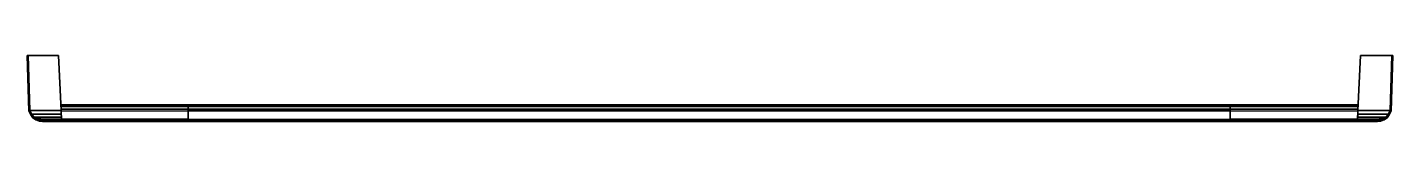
# Model space of a CAD drawing. Extents: x -278 to 278, y -27 to 0.
import ezdxf

# ---------------------------------------------------------------- set-up
doc = ezdxf.new("R2010")
doc.units = 0
doc.layers.add('METAL', color=244, linetype='CONTINUOUS')

msp = doc.modelspace()

# ---------------------------------------------------------------- meshes
at = {"layer": 'METAL'}
mesh = msp.add_polyface(dxfattribs=at)
corners = [(278.16, 0, -0.26), (278.16, 0, -0.26), (278.09, 0, 1.3), (278.09, 0, 1.3), (278.09, 0, -1.82), (278.09, 0, -1.82), (278, 0, 2.86), (278, 0, 2.86), (278, 0, -3.38), (278, 0, -3.38), (277.91, 0, 4.43), (277.91, 0, 4.43), (277.91, 0, -4.95), (277.91, 0, -4.95), (277.84, 0, 5.13), (277.84, 0, 5.13), (277.84, 0, -5.65), (277.84, 0, -5.65), (277.75, 0, 5.98), (277.75, 0, 5.98), (277.75, 0, 5.98), (277.75, 0, -6.5), (277.75, 0, -6.5), (277.75, 0, -6.5), (277.49, -22.77, -0.26), (277.49, -22.77, -0.26), (277.49, -22.77, -0.26), (277.42, -22.73, 1.3), (277.42, -22.73, 1.3), (277.42, -22.73, 1.3), (277.42, -22.73, -1.82), (277.42, -22.73, -1.82), (277.42, -22.73, -1.82), (277.33, -22.7, 2.86), (277.33, -22.7, 2.86), (277.33, -22.7, 2.86), (277.33, -22.7, -3.38), (277.33, -22.7, -3.38), (277.33, -22.7, -3.38), (277.24, -22.6, 4.43), (277.24, -22.6, 4.43), (277.24, -22.6, 4.43), (277.24, -22.6, -4.95), (277.24, -22.6, -4.95), (277.24, -22.6, -4.95), (277.17, -22.53, 5.13), (277.17, -22.53, 5.13), (277.17, -22.53, 5.13), (277.17, -22.53, -5.65), (277.17, -22.53, -5.65), (277.17, -22.53, -5.65), (277.08, -22.46, 5.98), (277.08, -22.46, 5.98), (277.08, -22.46, 5.98), (277.08, -22.46, -6.5), (277.08, -22.46, -6.5), (277.08, -22.46, -6.5), (276.72, -24.29, -0.26), (276.72, -24.29, -0.26), (276.72, -24.29, -0.26), (276.72, -24.29, -0.26), (276.65, -24.25, 1.3), (276.65, -24.25, 1.3), (276.65, -24.25, 1.3), (276.65, -24.25, 1.3), (276.65, -24.25, -1.82), (276.65, -24.25, -1.82), (276.65, -24.25, -1.82), (276.65, -24.25, -1.82), (276.56, -24.21, 2.86), (276.56, -24.21, 2.86), (276.56, -24.21, 2.86), (276.56, -24.21, 2.86), (276.56, -24.21, -3.38), (276.56, -24.21, -3.38), (276.56, -24.21, -3.38), (276.56, -24.21, -3.38), (276.47, -24.12, 4.43), (276.47, -24.12, 4.43), (276.47, -24.12, 4.43), (276.47, -24.12, 4.43), (276.47, -24.12, -4.95), (276.47, -24.12, -4.95), (276.47, -24.12, -4.95), (276.47, -24.12, -4.95), (276.4, -24.05, 5.13), (276.4, -24.05, 5.13), (276.4, -24.05, 5.13), (276.4, -24.05, 5.13), (276.4, -24.05, -5.65), (276.4, -24.05, -5.65), (276.4, -24.05, -5.65), (276.4, -24.05, -5.65), (276.31, -23.97, 5.98), (276.31, -23.97, 5.98), (276.31, -23.97, 5.98), (276.31, -23.97, -6.5), (276.31, -23.97, -6.5), (276.31, -23.97, -6.5), (275.88, -25.47, -0.26), (275.88, -25.47, -0.26), (275.88, -25.47, -0.26), (275.88, -25.47, -0.26), (275.88, -25.47, -0.26), (275.81, -25.43, 1.3), (275.81, -25.43, 1.3), (275.81, -25.43, 1.3), (275.81, -25.43, 1.3), (275.81, -25.43, -1.82), (275.81, -25.43, -1.82), (275.81, -25.43, -1.82), (275.81, -25.43, -1.82), (275.72, -25.39, 2.86), (275.72, -25.39, 2.86), (275.72, -25.39, 2.86), (275.72, -25.39, 2.86), (275.72, -25.39, -3.38), (275.72, -25.39, -3.38), (275.72, -25.39, -3.38), (275.72, -25.39, -3.38), (275.63, -25.3, 4.43), (275.63, -25.3, 4.43), (275.63, -25.3, 4.43), (275.63, -25.3, 4.43), (275.63, -25.3, -4.95), (275.63, -25.3, -4.95), (275.63, -25.3, -4.95), (275.63, -25.3, -4.95), (275.6, -25.62, -0.2), (275.6, -25.62, -0.2), (275.6, -25.62, -0.2), (275.56, -25.23, 5.13), (275.56, -25.23, 5.13), (275.56, -25.23, 5.13), (275.56, -25.23, 5.13), (275.56, -25.23, -5.65), (275.56, -25.23, -5.65), (275.56, -25.23, -5.65), (275.56, -25.23, -5.65), (275.53, -25.58, -1.76), (275.53, -25.58, -1.76), (275.53, -25.58, -1.76), (275.53, -25.58, -1.76), (275.47, -25.15, 5.98), (275.47, -25.15, 5.98), (275.47, -25.15, 5.98), (275.47, -25.15, -6.5), (275.47, -25.15, -6.5), (275.47, -25.15, -6.5), (275.47, -25.15, -6.5), (275.47, -25.15, -6.5), (275.44, -25.54, -3.32), (275.44, -25.54, -3.32), (275.44, -25.54, -3.32), (275.44, -25.54, -3.32), (275.35, -25.44, -4.89), (275.35, -25.44, -4.89), (275.35, -25.44, -4.89), (275.35, -25.44, -4.89), (275.28, -25.38, -5.59), (275.28, -25.38, -5.59), (275.28, -25.38, -5.59), (275.28, -25.38, -5.59), (275.15, -25.31, -6.44), (275.15, -25.31, -6.44), (275.15, -25.31, -6.44), (274.7, -26.31, -0.26), (274.7, -26.31, -0.26), (274.7, -26.31, -0.26), (274.7, -26.31, -0.26), (274.63, -26.27, 1.3), (274.63, -26.27, 1.3), (274.63, -26.27, 1.3), (274.63, -26.27, 1.3), (274.62, -26.17, -0.2), (274.62, -26.17, -0.2), (274.62, -26.17, -0.2), (274.62, -26.17, -0.2), (274.55, -26.13, -1.76), (274.55, -26.13, -1.76), (274.55, -26.13, -1.76), (274.55, -26.13, -1.76), (274.54, -26.24, 2.86), (274.54, -26.24, 2.86), (274.54, -26.24, 2.86), (274.54, -26.24, 2.86), (274.46, -26.09, -3.32), (274.46, -26.09, -3.32), (274.46, -26.09, -3.32), (274.46, -26.09, -3.32), (274.45, -26.14, 4.43), (274.45, -26.14, 4.43), (274.45, -26.14, 4.43), (274.45, -26.14, 4.43), (274.38, -26.07, 5.13), (274.38, -26.07, 5.13), (274.38, -26.07, 5.13), (274.38, -26.07, 5.13), (274.37, -26, -4.89), (274.37, -26, -4.89), (274.37, -26, -4.89), (274.37, -26, -4.89), (274.3, -25.93, -5.59), (274.3, -25.93, -5.59), (274.3, -25.93, -5.59), (274.3, -25.93, -5.59), (274.29, -26, 5.98), (274.29, -26, 5.98), (274.29, -26, 5.98), (274.21, -25.85, -6.44), (274.21, -25.85, -6.44), (274.21, -25.85, -6.44), (274.21, -25.85, -6.44), (273.33, -26.82, -0.26), (273.33, -26.82, -0.26), (273.33, -26.82, -0.26), (273.33, -26.82, -0.26), (273.26, -26.78, 1.3), (273.26, -26.78, 1.3), (273.26, -26.78, 1.3), (273.26, -26.78, 1.3), (273.25, -26.46, -0.2), (273.25, -26.46, -0.2), (273.25, -26.46, -0.2), (273.25, -26.46, -0.2), (273.18, -26.42, -1.76), (273.18, -26.42, -1.76), (273.18, -26.42, -1.76), (273.18, -26.42, -1.76), (273.17, -26.74, 2.86), (273.17, -26.74, 2.86), (273.17, -26.74, 2.86), (273.17, -26.74, 2.86), (273.09, -26.38, -3.32), (273.09, -26.38, -3.32), (273.09, -26.38, -3.32), (273.09, -26.38, -3.32), (273.08, -26.64, 4.43), (273.08, -26.64, 4.43), (273.08, -26.64, 4.43), (273.08, -26.64, 4.43), (273.01, -26.58, 5.13), (273.01, -26.58, 5.13), (273.01, -26.58, 5.13), (273.01, -26.58, 5.13), (273, -26.29, -4.89), (273, -26.29, -4.89), (273, -26.29, -4.89), (273, -26.29, -4.89), (272.93, -26.22, -5.59), (272.93, -26.22, -5.59), (272.93, -26.22, -5.59), (272.93, -26.22, -5.59), (272.92, -26.5, 5.98), (272.92, -26.5, 5.98), (272.92, -26.5, 5.98), (272.84, -26.14, -6.44), (272.84, -26.14, -6.44), (272.84, -26.14, -6.44), (271.91, -26.99, -0.26), (271.91, -26.99, -0.26), (271.91, -26.99, -0.26), (271.91, -26.99, -0.26), (271.84, -26.95, 1.3), (271.84, -26.95, 1.3), (271.84, -26.95, 1.3), (271.83, -26.47, -0.2), (271.83, -26.47, -0.2), (271.83, -26.47, -0.2), (271.83, -26.47, -0.2), (271.76, -26.43, -1.76), (271.76, -26.43, -1.76), (271.76, -26.43, -1.76), (271.75, -26.91, 2.86), (271.75, -26.91, 2.86), (271.75, -26.91, 2.86), (271.67, -26.39, -3.32), (271.67, -26.39, -3.32), (271.67, -26.39, -3.32), (271.66, -26.81, 4.43), (271.66, -26.81, 4.43), (271.66, -26.81, 4.43), (271.59, -26.75, 5.13), (271.59, -26.75, 5.13), (271.59, -26.75, 5.13), (271.58, -26.29, -4.89), (271.58, -26.29, -4.89), (271.58, -26.29, -4.89), (271.51, -26.23, -5.59), (271.51, -26.23, -5.59), (271.51, -26.23, -5.59), (271.5, -26.67, 5.98), (271.5, -26.67, 5.98), (271.5, -26.67, 5.98), (271.42, -26.15, -6.44), (271.42, -26.15, -6.44), (271.42, -26.15, -6.44), (271.42, -26.15, -6.44), (271.42, -26.15, -6.44), (265.06, 0, 5.98), (265.06, 0, 5.98), (265.06, 0, 5.98), (265.06, 0, 5.13), (265.06, 0, 5.13), (265.06, 0, 4.43), (265.06, 0, 4.43), (265.06, 0, 2.86), (265.06, 0, 2.86), (265.06, 0, 1.3), (265.06, 0, 1.3), (265.06, 0, -0.26), (265.06, 0, -0.26), (265.06, 0, -1.82), (265.06, 0, -1.82), (265.06, 0, -3.38), (265.06, 0, -3.38), (265.06, 0, -4.95), (265.06, 0, -4.95), (265.06, 0, -5.65), (265.06, 0, -5.65), (265.06, 0, -6.5), (265.06, 0, -6.5), (265.06, 0, -6.5), (263.99, -22.42, -0.26), (263.99, -22.42, -1.82), (263.99, -22.42, 1.3), (263.99, -22.42, -3.38), (263.99, -22.42, 2.86), (263.99, -22.47, -4.95), (263.99, -22.47, -5.65), (263.99, -22.47, 4.43), (263.98, -22.47, -6.5), (263.98, -22.47, -6.5), (263.98, -22.47, 5.13), (263.98, -22.47, 5.98), (263.98, -22.47, 5.98), (263.93, -24.03, -6.5), (263.93, -24.04, 5.98), (263.9, -25.15, -6.5), (263.9, -25.15, -6.5), (263.9, -25.23, 5.98), (263.87, -26.05, 5.98), (263.86, -26.44, 5.98), (263.85, -26.67, 5.98), (263.85, -26.67, 5.98), (263.85, -26.75, 5.13), (263.85, -26.81, 4.43), (263.85, -26.91, 2.86), (263.85, -26.95, 1.3), (263.85, -26.99, -0.34), (263.85, -26.99, -0.34), (263.77, -26.47, -0.28), (263.77, -26.47, -0.28), (263.77, -26.43, -1.84), (263.77, -26.39, -3.32), (263.77, -26.29, -4.89), (263.77, -26.23, -5.59), (263.77, -26.15, -6.44), (263.77, -26.15, -6.44)]
mesh.append_faces([[corners[k] for k in face] for face in [(306, 7, 3, 308), (275, 347, 348, 265), (53, 19, 299, 334), (327, 307, 309, 325), (321, 23, 56, 331), (36, 8, 4, 30), (276, 235, 228, 271), (233, 188, 181, 226), (186, 151, 140, 179), (116, 75, 68, 109), (73, 37, 32, 66), (318, 316, 13, 17), (310, 1, 5, 312), (15, 11, 304, 302), (290, 287, 355, 356), (268, 352, 353, 272), (345, 346, 281, 284), (319, 329, 328, 317), (323, 311, 313, 324), (303, 305, 330, 333), (45, 39, 10, 14), (24, 0, 2, 27), (16, 12, 42, 48), (282, 280, 240, 243), (259, 214, 219, 263), (248, 286, 288, 251), (241, 238, 193, 196), (167, 172, 217, 213), (201, 246, 249, 204), (194, 191, 123, 133), (101, 106, 170, 166), (156, 199, 203, 160), (131, 121, 80, 87), (59, 63, 104, 99), (84, 125, 135, 91), (85, 78, 41, 46), (25, 28, 61, 57), (44, 82, 89, 49), (310, 308, 3, 1), (261, 265, 348, 350), (311, 323, 325, 309), (24, 30, 4, 0), (267, 270, 227, 222), (225, 180, 175, 221), (178, 139, 128, 174), (108, 67, 60, 100), (65, 31, 26, 58), (314, 312, 5, 9), (278, 272, 353, 354), (315, 326, 324, 313), (33, 27, 2, 6), (273, 264, 220, 231), (229, 218, 173, 184), (182, 171, 107, 114), (112, 105, 64, 71), (69, 62, 29, 34), (320, 318, 17, 22), (9, 13, 316, 314), (20, 15, 302, 300), (306, 304, 11, 7), (296, 290, 356, 357), (354, 355, 287, 278), (343, 345, 284, 292), (275, 281, 346, 347), (322, 332, 329, 319), (315, 317, 328, 326), (301, 303, 333, 335), (307, 327, 330, 305), (51, 45, 14, 18), (6, 10, 39, 33), (21, 16, 48, 54), (42, 12, 8, 36), (291, 283, 244, 254), (232, 239, 279, 274), (252, 289, 295, 257), (285, 247, 236, 277), (253, 242, 197, 207), (185, 192, 237, 230), (205, 250, 256, 210), (245, 200, 189, 234), (206, 195, 134, 144), (115, 122, 190, 183), (159, 202, 209, 163), (198, 155, 152, 187), (143, 132, 88, 94), (72, 79, 120, 113), (92, 136, 146, 97), (124, 83, 76, 117), (93, 86, 47, 52), (35, 40, 77, 70), (50, 90, 96, 55), (81, 43, 38, 74), (95, 53, 334, 337), (331, 56, 98, 336), (208, 145, 340, 341), (149, 338, 336, 98), (337, 340, 145, 95), (293, 255, 342, 344), (341, 342, 255, 208), (118, 111, 142, 153), (110, 102, 129, 141), (103, 169, 177, 130), (168, 216, 224, 176), (215, 262, 269, 223), (260, 349, 351, 266), (147, 138, 162, 164), (137, 127, 158, 161), (126, 119, 154, 157), (298, 358, 339, 150), (294, 148, 165, 211), (297, 212, 258, 258)]])
mesh = msp.add_polyface(dxfattribs=at)
corners = [(-264.01, -26.15, 5.93), (-264.01, -26.15, 5.93), (-264.01, -26.23, 5.08), (-264.01, -26.29, 4.39), (-264.01, -26.39, 2.81), (-264.01, -26.43, 1.33), (-264.01, -26.47, -0.23), (-264.01, -26.47, -0.23), (-264.09, -26.95, -1.81), (-264.09, -26.91, -3.37), (-264.09, -26.81, -4.94), (-264.09, -26.75, -5.64), (-264.09, -26.67, -6.49), (-264.09, -26.67, -6.49), (-264.09, -26.99, -0.17), (-264.09, -26.99, -0.17), (-264.1, -26.44, -6.49), (-264.11, -26.05, -6.49), (-264.14, -25.23, -6.49), (-264.14, -25.15, 5.99), (-264.14, -25.15, 5.99), (-264.18, -24.04, -6.49), (-264.18, -24.03, 5.99), (-264.23, -22.47, -6.49), (-264.23, -22.47, -6.49), (-264.23, -22.47, -5.64), (-264.23, -22.47, 5.99), (-264.23, -22.47, 5.99), (-264.23, -22.47, -4.94), (-264.23, -22.47, 5.14), (-264.23, -22.47, 4.44), (-264.23, -22.42, -3.37), (-264.23, -22.42, 2.87), (-264.23, -22.42, -1.81), (-264.24, -22.42, 1.31), (-264.24, -22.42, -0.25), (-265.3, 0, 5.99), (-265.3, 0, 5.99), (-265.3, 0, 5.99), (-265.3, 0, 5.14), (-265.3, 0, 5.14), (-265.3, 0, 4.44), (-265.3, 0, 4.44), (-265.3, 0, 2.87), (-265.3, 0, 2.87), (-265.3, 0, 1.31), (-265.3, 0, 1.31), (-265.3, 0, -0.25), (-265.3, 0, -0.25), (-265.3, 0, -1.81), (-265.3, 0, -1.81), (-265.3, 0, -3.37), (-265.3, 0, -3.37), (-265.3, 0, -4.94), (-265.3, 0, -4.94), (-265.3, 0, -5.64), (-265.3, 0, -5.64), (-265.3, 0, -6.49), (-265.3, 0, -6.49), (-265.3, 0, -6.49), (-271.26, -26.15, 5.93), (-271.26, -26.15, 5.93), (-271.26, -26.15, 5.93), (-271.26, -26.15, 5.93), (-271.26, -26.15, 5.93), (-271.34, -26.67, -6.49), (-271.34, -26.67, -6.49), (-271.34, -26.67, -6.49), (-271.35, -26.23, 5.08), (-271.35, -26.23, 5.08), (-271.35, -26.23, 5.08), (-271.42, -26.29, 4.39), (-271.42, -26.29, 4.39), (-271.42, -26.29, 4.39), (-271.43, -26.75, -5.64), (-271.43, -26.75, -5.64), (-271.43, -26.75, -5.64), (-271.5, -26.81, -4.94), (-271.5, -26.81, -4.94), (-271.5, -26.81, -4.94), (-271.51, -26.39, 2.81), (-271.51, -26.39, 2.81), (-271.51, -26.39, 2.81), (-271.59, -26.91, -3.37), (-271.59, -26.91, -3.37), (-271.59, -26.91, -3.37), (-271.6, -26.43, 1.25), (-271.6, -26.43, 1.25), (-271.6, -26.43, 1.25), (-271.67, -26.47, -0.31), (-271.67, -26.47, -0.31), (-271.67, -26.47, -0.31), (-271.67, -26.47, -0.31), (-271.68, -26.95, -1.81), (-271.68, -26.95, -1.81), (-271.68, -26.95, -1.81), (-271.75, -26.99, -0.25), (-271.75, -26.99, -0.25), (-271.75, -26.99, -0.25), (-271.75, -26.99, -0.25), (-272.68, -26.14, 5.93), (-272.68, -26.14, 5.93), (-272.68, -26.14, 5.93), (-272.76, -26.5, -6.49), (-272.76, -26.5, -6.49), (-272.76, -26.5, -6.49), (-272.77, -26.22, 5.08), (-272.77, -26.22, 5.08), (-272.77, -26.22, 5.08), (-272.77, -26.22, 5.08), (-272.84, -26.29, 4.39), (-272.84, -26.29, 4.39), (-272.84, -26.29, 4.39), (-272.84, -26.29, 4.39), (-272.85, -26.58, -5.64), (-272.85, -26.58, -5.64), (-272.85, -26.58, -5.64), (-272.85, -26.58, -5.64), (-272.92, -26.64, -4.94), (-272.92, -26.64, -4.94), (-272.92, -26.64, -4.94), (-272.92, -26.64, -4.94), (-272.93, -26.38, 2.81), (-272.93, -26.38, 2.81), (-272.93, -26.38, 2.81), (-272.93, -26.38, 2.81), (-273.01, -26.74, -3.37), (-273.01, -26.74, -3.37), (-273.01, -26.74, -3.37), (-273.01, -26.74, -3.37), (-273.02, -26.42, 1.25), (-273.02, -26.42, 1.25), (-273.02, -26.42, 1.25), (-273.02, -26.42, 1.25), (-273.09, -26.46, -0.31), (-273.09, -26.46, -0.31), (-273.09, -26.46, -0.31), (-273.09, -26.46, -0.31), (-273.1, -26.78, -1.81), (-273.1, -26.78, -1.81), (-273.1, -26.78, -1.81), (-273.1, -26.78, -1.81), (-273.17, -26.82, -0.25), (-273.17, -26.82, -0.25), (-273.17, -26.82, -0.25), (-273.17, -26.82, -0.25), (-274.05, -25.85, 5.93), (-274.05, -25.85, 5.93), (-274.05, -25.85, 5.93), (-274.05, -25.85, 5.93), (-274.13, -26, -6.49), (-274.13, -26, -6.49), (-274.13, -26, -6.49), (-274.14, -25.93, 5.08), (-274.14, -25.93, 5.08), (-274.14, -25.93, 5.08), (-274.14, -25.93, 5.08), (-274.21, -26, 4.39), (-274.21, -26, 4.39), (-274.21, -26, 4.39), (-274.21, -26, 4.39), (-274.22, -26.07, -5.64), (-274.22, -26.07, -5.64), (-274.22, -26.07, -5.64), (-274.22, -26.07, -5.64), (-274.29, -26.14, -4.94), (-274.29, -26.14, -4.94), (-274.29, -26.14, -4.94), (-274.29, -26.14, -4.94), (-274.3, -26.09, 2.81), (-274.3, -26.09, 2.81), (-274.3, -26.09, 2.81), (-274.3, -26.09, 2.81), (-274.38, -26.24, -3.37), (-274.38, -26.24, -3.37), (-274.38, -26.24, -3.37), (-274.38, -26.24, -3.37), (-274.39, -26.13, 1.25), (-274.39, -26.13, 1.25), (-274.39, -26.13, 1.25), (-274.39, -26.13, 1.25), (-274.46, -26.17, -0.31), (-274.46, -26.17, -0.31), (-274.46, -26.17, -0.31), (-274.46, -26.17, -0.31), (-274.47, -26.27, -1.81), (-274.47, -26.27, -1.81), (-274.47, -26.27, -1.81), (-274.47, -26.27, -1.81), (-274.54, -26.31, -0.25), (-274.54, -26.31, -0.25), (-274.54, -26.31, -0.25), (-274.54, -26.31, -0.25), (-274.99, -25.31, 5.93), (-274.99, -25.31, 5.93), (-274.99, -25.31, 5.93), (-275.12, -25.38, 5.08), (-275.12, -25.38, 5.08), (-275.12, -25.38, 5.08), (-275.12, -25.38, 5.08), (-275.19, -25.44, 4.39), (-275.19, -25.44, 4.39), (-275.19, -25.44, 4.39), (-275.19, -25.44, 4.39), (-275.28, -25.54, 2.81), (-275.28, -25.54, 2.81), (-275.28, -25.54, 2.81), (-275.28, -25.54, 2.81), (-275.31, -25.15, 5.99), (-275.31, -25.15, 5.99), (-275.31, -25.15, 5.99), (-275.31, -25.15, 5.99), (-275.31, -25.15, 5.99), (-275.31, -25.15, -6.49), (-275.31, -25.15, -6.49), (-275.31, -25.15, -6.49), (-275.37, -25.58, 1.25), (-275.37, -25.58, 1.25), (-275.37, -25.58, 1.25), (-275.37, -25.58, 1.25), (-275.4, -25.23, 5.14), (-275.4, -25.23, 5.14), (-275.4, -25.23, 5.14), (-275.4, -25.23, 5.14), (-275.4, -25.23, -5.64), (-275.4, -25.23, -5.64), (-275.4, -25.23, -5.64), (-275.4, -25.23, -5.64), (-275.44, -25.62, -0.31), (-275.44, -25.62, -0.31), (-275.44, -25.62, -0.31), (-275.47, -25.3, 4.44), (-275.47, -25.3, 4.44), (-275.47, -25.3, 4.44), (-275.47, -25.3, 4.44), (-275.47, -25.3, -4.94), (-275.47, -25.3, -4.94), (-275.47, -25.3, -4.94), (-275.47, -25.3, -4.94), (-275.56, -25.39, 2.87), (-275.56, -25.39, 2.87), (-275.56, -25.39, 2.87), (-275.56, -25.39, 2.87), (-275.56, -25.39, -3.37), (-275.56, -25.39, -3.37), (-275.56, -25.39, -3.37), (-275.56, -25.39, -3.37), (-275.65, -25.43, 1.31), (-275.65, -25.43, 1.31), (-275.65, -25.43, 1.31), (-275.65, -25.43, 1.31), (-275.65, -25.43, -1.81), (-275.65, -25.43, -1.81), (-275.65, -25.43, -1.81), (-275.65, -25.43, -1.81), (-275.72, -25.47, -0.25), (-275.72, -25.47, -0.25), (-275.72, -25.47, -0.25), (-275.72, -25.47, -0.25), (-275.72, -25.47, -0.25), (-276.15, -23.97, 5.99), (-276.15, -23.97, 5.99), (-276.15, -23.97, 5.99), (-276.15, -23.97, -6.49), (-276.15, -23.97, -6.49), (-276.15, -23.97, -6.49), (-276.24, -24.05, 5.14), (-276.24, -24.05, 5.14), (-276.24, -24.05, 5.14), (-276.24, -24.05, 5.14), (-276.24, -24.05, -5.64), (-276.24, -24.05, -5.64), (-276.24, -24.05, -5.64), (-276.24, -24.05, -5.64), (-276.31, -24.12, 4.44), (-276.31, -24.12, 4.44), (-276.31, -24.12, 4.44), (-276.31, -24.12, 4.44), (-276.31, -24.12, -4.94), (-276.31, -24.12, -4.94), (-276.31, -24.12, -4.94), (-276.31, -24.12, -4.94), (-276.4, -24.21, 2.87), (-276.4, -24.21, 2.87), (-276.4, -24.21, 2.87), (-276.4, -24.21, 2.87), (-276.4, -24.21, -3.37), (-276.4, -24.21, -3.37), (-276.4, -24.21, -3.37), (-276.4, -24.21, -3.37), (-276.49, -24.25, 1.31), (-276.49, -24.25, 1.31), (-276.49, -24.25, 1.31), (-276.49, -24.25, 1.31), (-276.49, -24.25, -1.81), (-276.49, -24.25, -1.81), (-276.49, -24.25, -1.81), (-276.49, -24.25, -1.81), (-276.56, -24.29, -0.25), (-276.56, -24.29, -0.25), (-276.56, -24.29, -0.25), (-276.56, -24.29, -0.25), (-276.92, -22.46, 5.99), (-276.92, -22.46, 5.99), (-276.92, -22.46, 5.99), (-276.92, -22.46, -6.49), (-276.92, -22.46, -6.49), (-276.92, -22.46, -6.49), (-277.01, -22.53, 5.14), (-277.01, -22.53, 5.14), (-277.01, -22.53, 5.14), (-277.01, -22.53, -5.64), (-277.01, -22.53, -5.64), (-277.01, -22.53, -5.64), (-277.08, -22.6, 4.44), (-277.08, -22.6, 4.44), (-277.08, -22.6, 4.44), (-277.08, -22.6, -4.94), (-277.08, -22.6, -4.94), (-277.08, -22.6, -4.94), (-277.17, -22.7, 2.87), (-277.17, -22.7, 2.87), (-277.17, -22.7, 2.87), (-277.17, -22.7, -3.37), (-277.17, -22.7, -3.37), (-277.17, -22.7, -3.37), (-277.26, -22.73, 1.31), (-277.26, -22.73, 1.31), (-277.26, -22.73, 1.31), (-277.26, -22.73, -1.81), (-277.26, -22.73, -1.81), (-277.26, -22.73, -1.81), (-277.33, -22.77, -0.25), (-277.33, -22.77, -0.25), (-277.33, -22.77, -0.25), (-277.59, 0, 5.99), (-277.59, 0, 5.99), (-277.59, 0, 5.99), (-277.59, 0, -6.49), (-277.59, 0, -6.49), (-277.59, 0, -6.49), (-277.68, 0, 5.14), (-277.68, 0, 5.14), (-277.68, 0, -5.64), (-277.68, 0, -5.64), (-277.75, 0, 4.44), (-277.75, 0, 4.44), (-277.75, 0, -4.94), (-277.75, 0, -4.94), (-277.84, 0, 2.87), (-277.84, 0, 2.87), (-277.84, 0, -3.37), (-277.84, 0, -3.37), (-277.93, 0, 1.31), (-277.93, 0, 1.31), (-277.93, 0, -1.81), (-277.93, 0, -1.81), (-278, 0, -0.25), (-278, 0, -0.25)]
mesh.append_faces([[corners[k] for k in face] for face in [(52, 351, 355, 50), (83, 9, 8, 93), (305, 339, 59, 24), (31, 51, 49, 33), (37, 335, 302, 27), (322, 350, 354, 328), (82, 123, 130, 87), (125, 170, 177, 132), (172, 207, 218, 179), (242, 283, 290, 249), (285, 321, 326, 292), (40, 42, 345, 341), (48, 357, 353, 46), (343, 347, 54, 56), (68, 71, 3, 2), (90, 6, 5, 86), (11, 10, 77, 74), (39, 29, 30, 41), (35, 47, 45, 34), (55, 53, 28, 25), (313, 319, 348, 344), (334, 358, 356, 331), (342, 346, 316, 310), (76, 78, 118, 115), (99, 144, 139, 95), (110, 72, 70, 107), (117, 120, 165, 162), (191, 186, 141, 145), (157, 112, 109, 154), (164, 167, 235, 225), (257, 252, 188, 192), (202, 159, 155, 198), (227, 237, 278, 271), (299, 295, 254, 259), (274, 233, 223, 267), (273, 280, 317, 312), (333, 330, 297, 301), (314, 276, 269, 309), (48, 50, 355, 357), (97, 93, 8, 14), (47, 35, 33, 49), (334, 328, 354, 358), (91, 88, 131, 136), (133, 178, 183, 137), (180, 219, 230, 184), (250, 291, 298, 258), (293, 327, 332, 300), (44, 46, 353, 349), (80, 86, 5, 4), (43, 32, 34, 45), (325, 331, 356, 352), (85, 94, 138, 127), (129, 140, 185, 174), (176, 187, 251, 244), (246, 253, 294, 287), (289, 296, 329, 324), (38, 40, 341, 336), (349, 345, 42, 44), (338, 343, 56, 58), (52, 54, 347, 351), (62, 68, 2, 1), (4, 3, 71, 80), (13, 11, 74, 66), (83, 77, 10, 9), (36, 26, 29, 39), (43, 41, 30, 32), (57, 55, 25, 23), (51, 31, 28, 53), (307, 313, 344, 340), (352, 348, 319, 325), (337, 342, 310, 304), (316, 346, 350, 322), (67, 75, 114, 104), (126, 119, 79, 84), (106, 69, 63, 101), (73, 111, 122, 81), (105, 116, 161, 151), (173, 166, 121, 128), (153, 108, 102, 148), (113, 158, 169, 124), (152, 163, 224, 214), (243, 236, 168, 175), (199, 156, 149, 195), (160, 203, 206, 171), (215, 226, 270, 264), (286, 279, 238, 245), (266, 222, 212, 261), (234, 275, 282, 241), (265, 272, 311, 306), (323, 318, 281, 288), (308, 268, 262, 303), (277, 315, 320, 284), (263, 305, 24, 21), (27, 302, 260, 22), (150, 213, 18, 17), (209, 20, 22, 260), (21, 18, 213, 263), (65, 103, 16, 12), (17, 16, 103, 150), (240, 247, 216, 205), (248, 256, 229, 217), (255, 189, 181, 228), (190, 142, 134, 182), (143, 96, 89, 135), (98, 15, 7, 92), (211, 220, 196, 194), (221, 231, 200, 197), (232, 239, 204, 201), (60, 0, 19, 208), (64, 210, 193, 147), (61, 146, 100, 100)]])
mesh = msp.add_polyface(dxfattribs=at)
corners = [(263.99, -20.88, 3.35), (263.99, -20.36, 1.54), (263.99, -20.21, -0.26), (263.99, -20.36, -2.07), (263.99, -20.88, -3.87), (263.97, -21.95, 5.11), (263.97, -21.9, -5.65), (263.94, -22.69, 5.99), (263.94, -22.69, -6.48), (263.87, -26.05, 5.97), (263.87, -26.05, 5.97), (263.87, -26.15, -6.49), (263.87, -26.15, -6.49), (263.85, -26.46, -0.21), (263.85, -26.46, -0.21), (263.85, -26.42, -1.79), (263.85, -26.38, -3.36), (263.85, -26.28, -4.9), (263.85, -26.21, -5.68), (263.85, -26.75, 5.18), (263.85, -26.91, 2.88), (263.85, -26.68, 5.97), (263.85, -26.68, 5.97), (263.85, -26.81, 4.41), (263.85, -26.95, 1.31), (263.85, -26.98, -0.26), (263.85, -26.98, -0.26), (212.01, -26.44, -0.21), (212.01, -26.44, -0.21), (212.01, -26.44, -0.21), (212.01, -26.41, -1.79), (212.01, -26.41, -1.79), (212.01, -26.37, -3.36), (212.01, -26.37, -3.36), (212.01, -26.37, -3.36), (212.01, -26.27, -4.9), (212.01, -26.27, -4.9), (212.01, -26.27, -4.9), (212.01, -26.21, -5.67), (212.01, -26.21, -5.67), (212.01, -26.21, -5.67), (212.01, -26.67, 5.97), (212.01, -26.67, 5.97), (212.01, -26.73, 5.18), (212.01, -26.73, 5.18), (212.01, -26.8, 4.41), (212.01, -26.8, 4.41), (212.01, -26.8, 4.41), (212.01, -26.9, 2.88), (212.01, -26.9, 2.88), (212.01, -26.94, 1.31), (212.01, -26.97, -0.26), (212.01, -26.97, -0.26), (212.01, -26.97, -0.26), (212.01, -26.94, -1.83), (212.01, -26.94, -1.83), (212.01, -26.9, -3.4), (212.01, -26.9, -3.4), (212.01, -26.9, -3.4), (212.01, -26.8, -4.95), (212.01, -26.8, -4.95), (212.01, -26.8, -4.95), (212.01, -26.73, -5.72), (212.01, -26.73, -5.72), (212.01, -26.73, -5.72), (212.01, -26.73, -5.72), (212.01, -26.67, -6.49), (212.01, -26.67, -6.49), (212.01, -26.67, -6.49), (212.01, -26.04, 5.97), (212.01, -26.04, 5.97), (212.01, -26.04, 5.97), (212.01, -26.14, -6.49), (212.01, -26.14, -6.49), (212.01, -26.14, -6.49), (212.01, -26.14, -6.49), (212, -22.68, 5.99), (212, -22.68, 5.99), (212, -22.68, 5.99), (212, -22.68, -6.48), (212, -21.94, 5.11), (212, -21.94, 5.11), (212, -21.89, -5.65), (212, -21.89, -5.65), (212, -20.87, 3.35), (212, -20.35, 1.54), (212, -20.2, -0.26), (212, -20.35, -2.07), (212, -20.87, -3.87), (212, -20.87, -3.87), (-212.43, -20.87, 3.36), (-212.43, -20.87, 3.36), (-212.43, -20.87, 3.36), (-212.43, -20.35, 1.56), (-212.43, -20.35, 1.56), (-212.43, -20.35, 1.56), (-212.43, -20.2, -0.25), (-212.43, -20.2, -0.25), (-212.43, -20.2, -0.25), (-212.43, -20.35, -2.05), (-212.43, -20.35, -2.05), (-212.43, -20.35, -2.05), (-212.43, -20.87, -3.86), (-212.43, -20.87, -3.86), (-212.43, -21.89, 5.14), (-212.43, -21.89, 5.14), (-212.43, -21.94, -5.62), (-212.43, -21.94, -5.62), (-212.43, -22.68, 5.98), (-212.43, -22.68, -6.5), (-212.43, -22.68, -6.5), (-212.43, -22.68, -6.5), (-212.43, -26.14, 5.99), (-212.43, -26.14, 5.99), (-212.43, -26.14, 5.99), (-212.43, -26.14, 5.99), (-212.43, -26.04, -6.48), (-212.43, -26.04, -6.48), (-212.43, -26.04, -6.48), (-212.44, -26.67, 5.99), (-212.44, -26.67, 5.99), (-212.44, -26.67, 5.99), (-212.44, -26.73, 5.21), (-212.44, -26.73, 5.21), (-212.44, -26.73, 5.21), (-212.44, -26.73, 5.21), (-212.44, -26.8, 4.44), (-212.44, -26.8, 4.44), (-212.44, -26.8, 4.44), (-212.44, -26.9, 2.9), (-212.44, -26.9, 2.9), (-212.44, -26.9, 2.9), (-212.44, -26.9, 2.9), (-212.44, -26.94, 1.32), (-212.44, -26.94, 1.32), (-212.44, -26.94, 1.32), (-212.44, -26.97, -0.25), (-212.44, -26.97, -0.25), (-212.44, -26.97, -0.25), (-212.44, -26.97, -0.25), (-212.44, -26.97, -0.25), (-212.44, -26.94, -1.82), (-212.44, -26.94, -1.82), (-212.44, -26.94, -1.82), (-212.44, -26.9, -3.39), (-212.44, -26.9, -3.39), (-212.44, -26.9, -3.39), (-212.44, -26.8, -4.92), (-212.44, -26.8, -4.92), (-212.44, -26.8, -4.92), (-212.44, -26.73, -5.69), (-212.44, -26.73, -5.69), (-212.44, -26.67, -6.48), (-212.44, -26.67, -6.48), (-212.44, -26.21, 5.17), (-212.44, -26.21, 5.17), (-212.44, -26.21, 5.17), (-212.44, -26.27, 4.4), (-212.44, -26.27, 4.4), (-212.44, -26.27, 4.4), (-212.44, -26.37, 2.85), (-212.44, -26.37, 2.85), (-212.44, -26.37, 2.85), (-212.44, -26.41, 1.28), (-212.44, -26.41, 1.28), (-212.44, -26.44, -0.29), (-212.44, -26.44, -0.29), (-212.44, -26.44, -0.29), (-264.09, -26.81, -4.92), (-264.09, -26.75, -5.69), (-264.09, -26.68, -6.48), (-264.09, -26.68, -6.48), (-264.09, -26.98, -0.25), (-264.09, -26.98, -0.25), (-264.09, -26.95, -1.82), (-264.09, -26.91, -3.39), (-264.09, -26.21, 5.17), (-264.09, -26.28, 4.4), (-264.09, -26.38, 2.85), (-264.09, -26.42, 1.28), (-264.09, -26.46, -0.29), (-264.09, -26.46, -0.29), (-264.12, -26.15, 5.99), (-264.12, -26.15, 5.99), (-264.12, -26.05, -6.48), (-264.12, -26.05, -6.48), (-264.18, -22.69, 5.98), (-264.18, -22.69, -6.5), (-264.21, -21.9, 5.14), (-264.21, -21.95, -5.62), (-264.24, -20.88, 3.36), (-264.24, -20.36, 1.56), (-264.24, -20.21, -0.25), (-264.24, -20.36, -2.05), (-264.24, -20.88, -3.86)]
mesh.append_faces([[corners[k] for k in face] for face in [(88, 82, 106, 102), (79, 73, 117, 110), (148, 61, 58, 145), (101, 87, 89, 103), (133, 50, 49, 130), (23, 47, 49, 20), (8, 79, 83, 6), (19, 44, 47, 23), (22, 42, 44, 19), (119, 41, 69, 113), (118, 74, 68, 153), (94, 85, 86, 96), (142, 55, 53, 138), (98, 86, 87, 100), (136, 53, 50, 134), (91, 84, 85, 93), (150, 64, 61, 147), (144, 58, 55, 141), (114, 71, 77, 108), (152, 67, 65, 151), (4, 6, 83, 89), (8, 11, 73, 79), (17, 16, 34, 37), (3, 4, 89, 87), (24, 20, 49, 50), (126, 129, 48, 46), (122, 126, 45, 43), (120, 123, 44, 42), (21, 9, 69, 41), (5, 0, 84, 80), (1, 2, 86, 85), (15, 14, 29, 31), (2, 3, 87, 86), (26, 24, 50, 53), (7, 5, 80, 76), (0, 1, 85, 84), (18, 17, 37, 40), (16, 15, 31, 34), (10, 7, 76, 70), (12, 18, 40, 75), (25, 52, 28, 13), (51, 54, 30, 27), (54, 56, 32, 30), (57, 59, 35, 33), (60, 62, 38, 36), (63, 66, 72, 39), (90, 104, 80, 84), (168, 149, 146, 175), (186, 108, 105, 188), (169, 151, 149, 168), (170, 152, 151, 169), (79, 111, 107, 83), (190, 188, 105, 92), (186, 183, 114, 108), (177, 178, 160, 157), (191, 190, 92, 95), (174, 175, 146, 143), (78, 81, 105, 108), (171, 185, 118, 153), (189, 194, 102, 106), (193, 192, 97, 99), (179, 180, 165, 163), (192, 191, 95, 97), (172, 174, 143, 137), (187, 189, 106, 109), (194, 193, 99, 102), (176, 177, 157, 154), (178, 179, 163, 160), (184, 187, 109, 116), (182, 176, 154, 112), (173, 139, 166, 181), (140, 135, 164, 167), (135, 132, 162, 164), (131, 128, 159, 161), (127, 125, 156, 158), (124, 121, 115, 155)]])

doc.saveas('drawing.dxf')
